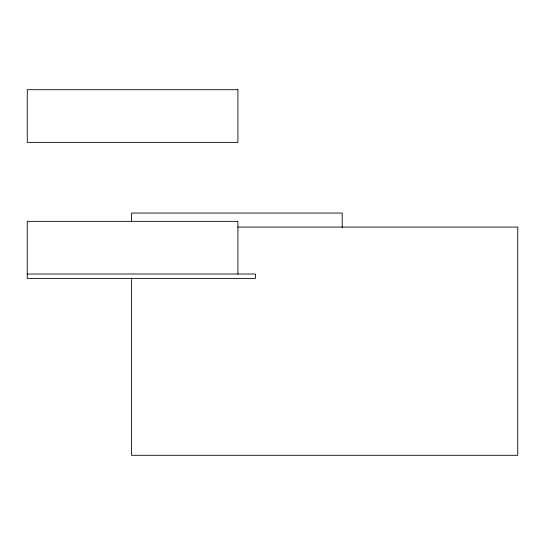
<?xml version="1.0" encoding="UTF-8"?>
<svg xmlns="http://www.w3.org/2000/svg" width="545" height="545" viewBox="0 0 545 545"><rect width="100%" height="100%" fill="white"/><g stroke="black" fill="none" stroke-linecap="round" stroke-linejoin="round"><path stroke-width="0.82" d="M237.804 227.081L517.75 227.081L517.75 455.293L131.543 455.293L131.543 277.916M27.25 274.019L255.462 274.019L255.462 278.406L27.25 278.406L27.25 221.352L237.906 221.352L237.906 274.019M342.206 227.442L342.206 213.054L131.543 213.054L131.543 221.515M237.906 89.707L27.25 89.707L27.25 142.374L237.906 142.374L237.906 89.707"/></g></svg>
